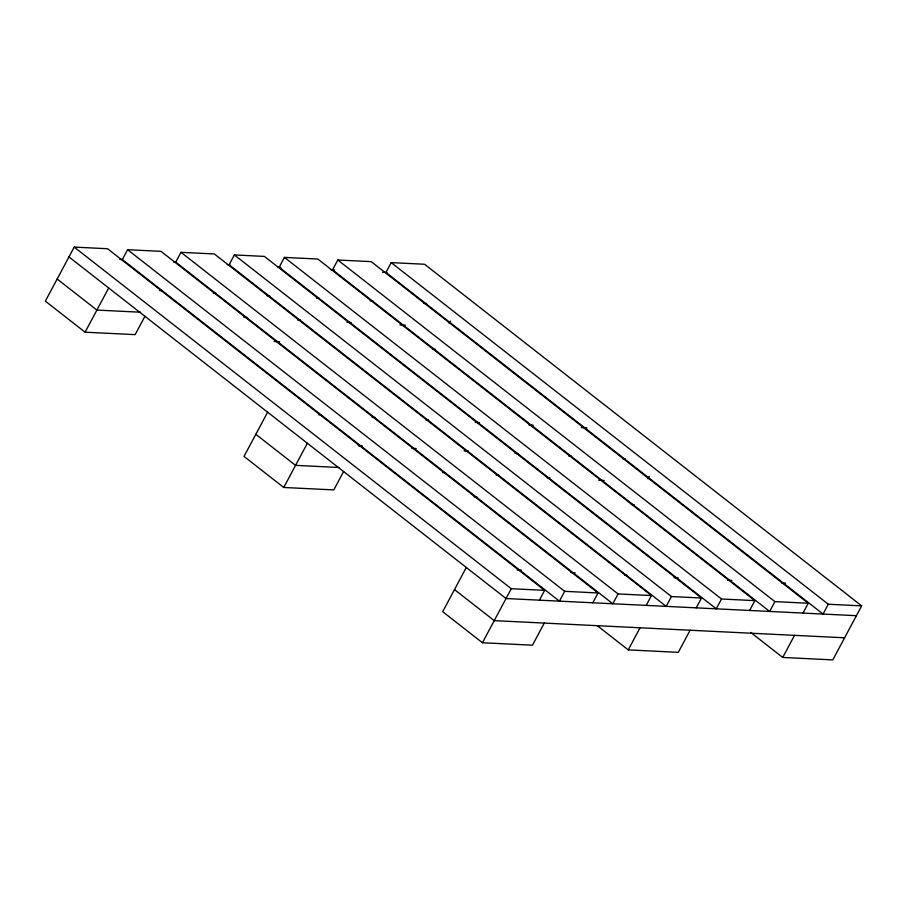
<?xml version="1.0" encoding="UTF-8"?>
<svg xmlns="http://www.w3.org/2000/svg" width="907" height="907" viewBox="0 0 907 907"><rect width="100%" height="100%" fill="white"/><g stroke="black" fill="none" stroke-linecap="round" stroke-linejoin="round"><path stroke-width="1.36" d="M539.404 600.173L544.654 590.344L107.57 248.733L74.204 247.101L45.35 301.135L85.088 332.189L135.132 334.638L144.973 316.214M598.042 592.963L160.958 251.341L127.592 249.708L122.343 259.538L559.426 601.148L564.676 591.319L598.042 592.963L592.793 602.781M85.088 332.189L108.693 287.973M651.43 595.57L214.347 253.96L180.981 252.327L175.731 262.146L612.815 603.767L618.064 593.938L651.43 595.57L646.181 605.4M701.485 598.019L264.402 256.409L234.369 254.935L229.131 264.765L666.203 606.375L671.452 596.557L701.485 598.019L696.236 607.849M754.873 600.638L317.79 259.028L284.424 257.395L279.175 267.214L716.258 608.824L721.507 599.005L754.873 600.638L749.624 610.468M808.262 603.257L371.178 261.635L337.812 260.003L332.563 269.832L769.646 611.443L774.895 601.613L808.262 603.257L803.012 613.075M267.633 412.197L244.017 456.414L283.755 487.467L333.81 489.916L343.64 471.493M861.65 605.865L424.567 264.254L391.2 262.622L385.963 272.44L823.034 614.062L828.284 604.232L861.65 605.865L832.796 659.899L782.741 657.45L750.735 632.44M283.755 487.467L307.36 443.251M449.226 323.561L450.541 321.101M466.3 567.476L442.695 611.692L482.433 642.746L532.477 645.194L544.279 623.086M482.433 642.746L511.276 588.711L544.654 590.344M647.893 478.839L649.208 476.379M597.339 625.728L628.245 649.888L640.047 627.78M690.102 630.229L678.3 652.337L628.245 649.888M782.741 657.45L794.543 635.342M119.815 259.413L122.638 259.549M173.498 262.044L176.332 262.18M227.192 264.674L230.015 264.81M278.052 267.157L280.875 267.304M330.318 269.719L334.558 269.923M382.595 272.281L386.836 272.485M159.553 290.467L162.376 290.603M213.236 293.097L216.059 293.233M266.919 295.727L269.753 295.863M316.373 298.142L319.196 298.29M370.056 300.773L372.879 300.92M423.739 303.403L426.562 303.539M140.687 312.223L96.89 310.081L57.152 279.027M243.813 317.28L246.874 317.427M297.507 319.91L300.33 320.046M346.95 322.325L351.19 322.541M399.987 324.921L405.542 325.194M274.005 341.44L279.571 341.712M432.673 349.206L435.451 349.342M318.493 414.692L321.316 414.828M372.176 417.322L374.999 417.458M425.859 419.952L428.682 420.088M475.302 422.367L479.542 422.583M528.996 424.998L533.237 425.202M581.262 427.56L586.92 427.832M358.22 445.745L362.46 445.949M411.914 448.375L416.143 448.58M464.18 450.938L468.42 451.142M515.04 453.421L517.863 453.568M568.723 456.051L571.557 456.198M622.417 458.681L625.24 458.817M339.354 467.502L295.557 465.359L255.831 434.306M442.491 472.558L445.552 472.706M496.174 475.189L498.997 475.325M547.034 477.672L549.857 477.819M598.654 480.2L604.221 480.472M474.066 496.787L476.844 496.923M631.34 504.485L634.129 504.621M517.16 569.97L521.4 570.174M570.843 572.6L575.083 572.805M624.526 575.231L627.361 575.367M673.98 577.646L678.221 577.861M727.663 580.276L731.904 580.48M781.346 582.906L785.587 583.11M856.401 615.694L506.038 598.529L68.955 256.919M844.598 637.802L494.236 620.637L454.498 589.584M391.2 262.622L828.284 604.232M337.812 260.003L774.895 601.613M284.424 257.395L721.507 599.005M234.369 254.935L671.452 596.557M180.981 252.327L618.064 593.938M127.592 249.708L564.676 591.319M74.204 247.101L511.276 588.711"/></g></svg>
